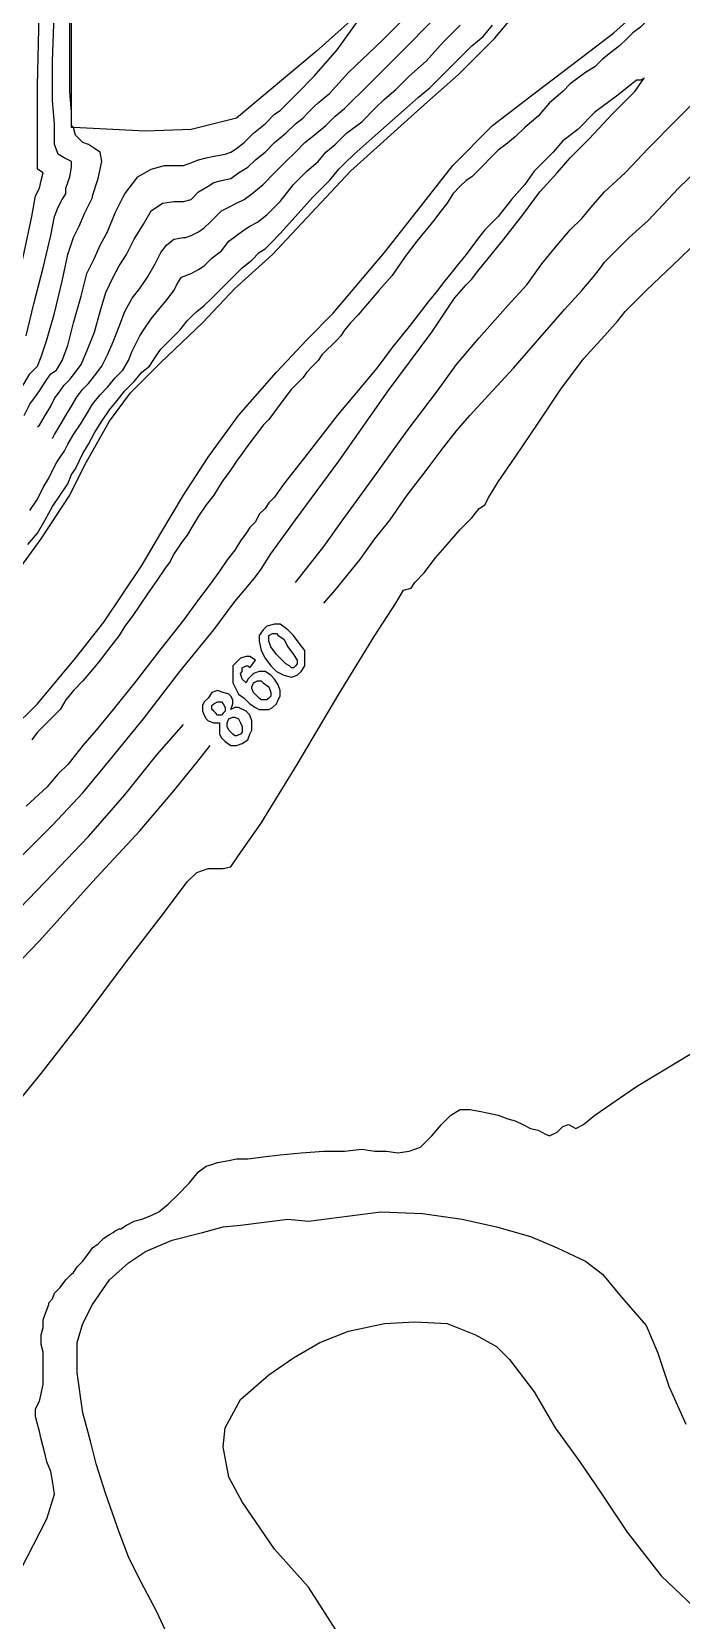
# Model space of a CAD drawing. Header units: feet. Extents: x -3749 to 15459, y 505 to 24761.
# Drawn here: x 2963 to 4333, y 11107 to 14459 of the extents above; entities that cross this region are included whole.
import ezdxf

# ---------------------------------------------------------------- set-up
doc = ezdxf.new("R2010")
doc.units = ezdxf.units.FT
for name, color, linetype in [('Buildings', 2, 'CONTINUOUS'), ('Streets', 4, 'CONTINUOUS'), ('Topo Lines', 6, 'CONTINUOUS'), ('Water', 5, 'CONTINUOUS')]:
    doc.layers.add(name, color=color, linetype=linetype)

msp = doc.modelspace()

# ---------------------------------------------------------------- linework, layer by layer
at = {"layer": 'Buildings'}
for points in [[(3479.2, 13109), (3495.2, 13101), (3511.2, 13097), (3523.2, 13101), (3531.2, 13109), (3539.2, 13121), (3539.2, 13137), (3539.2, 13153), (3527.2, 13169), (3515.2, 13185), (3503.2, 13197), (3487.2, 13209), (3475.2, 13209), (3459.2, 13205), (3451.2, 13197), (3443.2, 13185), (3443.2, 13173), (3447.2, 13153), (3455.2, 13137), (3467.2, 13121), (3479.2, 13109)], [(3499.2, 13125), (3491.2, 13133), (3479.2, 13145), (3467.2, 13161), (3463.2, 13173), (3463.2, 13181), (3463.2, 13185), (3471.2, 13189), (3479.2, 13189), (3483.2, 13185), (3495.2, 13177), (3503.2, 13161), (3515.2, 13145), (3523.2, 13133), (3523.2, 13125), (3519.2, 13121), (3515.2, 13117), (3511.2, 13117), (3507.2, 13121), (3499.2, 13125)], [(3435.2, 13133), (3423.2, 13141), (3415.2, 13141), (3403.2, 13137), (3395.2, 13129), (3387.2, 13121), (3387.2, 13109), (3387.2, 13097), (3387.2, 13085), (3399.2, 13061), (3411.2, 13053), (3423.2, 13041), (3435.2, 13033), (3443.2, 13029), (3455.2, 13029), (3463.2, 13029), (3471.2, 13033), (3479.2, 13041), (3483.2, 13049), (3487.2, 13057), (3487.2, 13069), (3483.2, 13081), (3475.2, 13093), (3467.2, 13101), (3455.2, 13109), (3443.2, 13109), (3431.2, 13105), (3423.2, 13097), (3419.2, 13093), (3415.2, 13085), (3407.2, 13093), (3403.2, 13105), (3407.2, 13109), (3407.2, 13117), (3415.2, 13121), (3419.2, 13121), (3423.2, 13117), (3435.2, 13133)], [(3443.2, 13053), (3431.2, 13065), (3427.2, 13073), (3427.2, 13077), (3431.2, 13085), (3439.2, 13089), (3447.2, 13089), (3451.2, 13085), (3463.2, 13077), (3467.2, 13065), (3467.2, 13057), (3463.2, 13053), (3459.2, 13049), (3455.2, 13049), (3447.2, 13049), (3443.2, 13053)], [(3359.2, 13001), (3359.2, 12989), (3359.2, 12977), (3363.2, 12969), (3371.2, 12961), (3383.2, 12953), (3395.2, 12953), (3407.2, 12957), (3419.2, 12965), (3423.2, 12977), (3427.2, 12985), (3427.2, 12993), (3427.2, 13005), (3423.2, 13017), (3415.2, 13025), (3399.2, 13033), (3391.2, 13033), (3383.2, 13029), (3387.2, 13041), (3387.2, 13049), (3383.2, 13057), (3379.2, 13061), (3367.2, 13065), (3355.2, 13069), (3343.2, 13065), (3335.2, 13053), (3327.2, 13045), (3323.2, 13037), (3323.2, 13025), (3327.2, 13017), (3331.2, 13009), (3335.2, 13005), (3347.2, 13001), (3359.2, 13001)], [(3351.2, 13021), (3347.2, 13025), (3343.2, 13029), (3343.2, 13037), (3347.2, 13041), (3355.2, 13045), (3363.2, 13045), (3367.2, 13041), (3371.2, 13033), (3371.2, 13025), (3367.2, 13021), (3363.2, 13017), (3359.2, 13017), (3355.2, 13017), (3351.2, 13021)], [(3387.2, 12977), (3379.2, 12985), (3375.2, 12993), (3375.2, 13001), (3379.2, 13009), (3387.2, 13013), (3391.2, 13013), (3399.2, 13009), (3403.2, 13001), (3407.2, 12993), (3407.2, 12985), (3407.2, 12981), (3403.2, 12977), (3395.2, 12973), (3391.2, 12973), (3387.2, 12977)]]:
    msp.add_lwpolyline(points, dxfattribs=at)
at = {"layer": 'Streets'}
for points in [[(3047.2, 14269), (3047.2, 14637), (3051.2, 15013), (3055.2, 15081)], [(3675.2, 14517), (3563.2, 14417), (3395.2, 14277), (3299.2, 14253), (3203.2, 14249), (3051.2, 14257)], [(3051.2, 14257), (3047.2, 14257), (3047.2, 14269)]]:
    msp.add_lwpolyline(points, dxfattribs=at)
at = {"layer": 'Topo Lines'}
for points in [[(3035.2, 14117), (3035.2, 14129), (3043.2, 14153), (3047.2, 14173), (3047.2, 14185), (3031.2, 14193), (3019.2, 14201), (3011.2, 14221), (3011.2, 14237), (3011.2, 14265), (3007.2, 14313), (3007.2, 14397), (3011.2, 14513), (3011.2, 14653), (3015.2, 14785), (3015.2, 14893), (3015.2, 14973), (3019.2, 15029), (3019.2, 15057), (3023.2, 15073), (3039.2, 15077), (3055.2, 15081)], [(3047.2, 14269), (3047.2, 14289), (3043.2, 14333), (3043.2, 14385), (3043.2, 14445), (3043.2, 14505), (3043.2, 14569), (3043.2, 14653), (3043.2, 14753), (3043.2, 14857), (3047.2, 14941), (3047.2, 14993), (3051.2, 15013), (3051.2, 15013)], [(4335.2, 14549), (4295.2, 14513), (4267.2, 14489), (4247.2, 14469), (4231.2, 14457)], [(2971.2, 14113), (2979.2, 14129), (2983.2, 14145), (2987.2, 14161), (2975.2, 14169), (2975.2, 14181), (2975.2, 14197), (2975.2, 14241), (2975.2, 14345), (2979.2, 14525)], [(3499.2, 14245), (3519.2, 14265), (3535.2, 14277), (3547.2, 14289), (3559.2, 14301), (3567.2, 14309), (3591.2, 14329), (3631.2, 14373), (3703.2, 14441), (3787.2, 14525)], [(3155.2, 14109), (3159.2, 14117), (3187.2, 14153), (3215.2, 14169), (3243.2, 14177), (3271.2, 14177), (3283.2, 14177), (3295.2, 14181), (3315.2, 14189), (3331.2, 14193), (3351.2, 14197), (3371.2, 14201), (3383.2, 14205), (3395.2, 14213), (3411.2, 14225), (3431.2, 14245), (3455.2, 14265), (3475.2, 14285), (3487.2, 14293), (3499.2, 14305), (3523.2, 14329), (3559.2, 14365), (3607.2, 14421), (3659.2, 14493)], [(3287.2, 14025), (3299.2, 14029), (3315.2, 14037), (3327.2, 14045), (3339.2, 14057), (3351.2, 14069), (3363.2, 14081), (3379.2, 14089), (3395.2, 14097), (3411.2, 14105), (3427.2, 14117), (3451.2, 14137), (3475.2, 14161), (3499.2, 14185), (3519.2, 14205), (3539.2, 14225), (3559.2, 14241), (3583.2, 14261), (3603.2, 14281), (3623.2, 14297), (3639.2, 14313), (3659.2, 14333), (3695.2, 14369), (3747.2, 14421), (3807.2, 14481)], [(2955.2, 13377), (2975.2, 13401), (2991.2, 13429), (3007.2, 13457), (3023.2, 13481), (3039.2, 13505), (3047.2, 13525), (3055.2, 13537), (3063.2, 13553), (3071.2, 13569), (3083.2, 13589), (3095.2, 13613), (3111.2, 13637), (3127.2, 13661), (3143.2, 13681), (3159.2, 13701), (3179.2, 13721), (3195.2, 13741), (3211.2, 13753), (3219.2, 13765), (3227.2, 13777), (3235.2, 13789), (3255.2, 13809), (3275.2, 13829), (3291.2, 13849), (3303.2, 13861), (3311.2, 13869), (3327.2, 13881), (3343.2, 13897), (3363.2, 13917), (3383.2, 13937), (3407.2, 13961), (3427.2, 13977), (3443.2, 13993), (3455.2, 14001), (3467.2, 14013), (3487.2, 14033), (3519.2, 14069), (3555.2, 14109), (3591.2, 14145), (3611.2, 14169), (3623.2, 14181), (3643.2, 14201), (3675.2, 14229), (3711.2, 14261), (3747.2, 14293), (3779.2, 14321), (3803.2, 14341), (3823.2, 14361), (3839.2, 14377), (3855.2, 14393), (3871.2, 14409), (3891.2, 14429), (3915.2, 14449), (3935.2, 14473)], [(4231.2, 14457), (4219.2, 14445), (4203.2, 14429), (4187.2, 14417), (4167.2, 14401), (4151.2, 14385), (4131.2, 14373), (4115.2, 14361), (4099.2, 14349), (4083.2, 14333), (4055.2, 14309), (4031.2, 14281), (4003.2, 14257), (3983.2, 14237), (3963.2, 14221), (3947.2, 14209), (3931.2, 14193), (3915.2, 14177), (3903.2, 14165), (3891.2, 14153), (3879.2, 14145), (3867.2, 14133), (3851.2, 14117), (3839.2, 14097), (3823.2, 14077), (3811.2, 14061), (3795.2, 14041), (3775.2, 14017), (3751.2, 13985), (3723.2, 13945), (3695.2, 13913), (3671.2, 13885), (3651.2, 13861), (3635.2, 13845), (3623.2, 13829), (3615.2, 13817), (3607.2, 13809), (3595.2, 13797), (3587.2, 13789), (3575.2, 13777), (3567.2, 13765), (3555.2, 13753), (3543.2, 13741), (3535.2, 13729), (3523.2, 13717), (3511.2, 13705), (3499.2, 13689), (3487.2, 13673), (3475.2, 13657), (3463.2, 13641), (3451.2, 13629), (3439.2, 13613), (3427.2, 13597), (3415.2, 13581), (3407.2, 13569), (3395.2, 13553), (3387.2, 13541), (3379.2, 13529), (3367.2, 13513), (3359.2, 13501), (3347.2, 13481), (3331.2, 13461), (3315.2, 13437), (3303.2, 13417), (3291.2, 13397), (3279.2, 13381), (3271.2, 13369), (3263.2, 13357), (3255.2, 13341), (3243.2, 13325), (3227.2, 13301), (3207.2, 13273), (3191.2, 13249), (3175.2, 13225), (3159.2, 13205), (3147.2, 13185), (3135.2, 13169), (3123.2, 13153), (3107.2, 13133), (3091.2, 13113), (3071.2, 13089), (3051.2, 13069), (3035.2, 13049), (3023.2, 13029), (3011.2, 13017), (2999.2, 13005), (2987.2, 12993), (2975.2, 12981), (2963.2, 12965)], [(3315.2, 13957), (3327.2, 13965), (3343.2, 13981), (3363.2, 13997), (3379.2, 14017), (3395.2, 14029), (3411.2, 14041), (3423.2, 14049), (3439.2, 14057), (3459.2, 14073), (3487.2, 14101), (3515.2, 14137), (3543.2, 14165), (3567.2, 14185), (3583.2, 14205), (3603.2, 14221), (3627.2, 14245), (3659.2, 14269), (3687.2, 14297), (3707.2, 14317), (3731.2, 14337), (3759.2, 14365), (3795.2, 14397), (3831.2, 14437), (3867.2, 14473)], [(2899.2, 12677), (3007.2, 12785), (3071.2, 12853), (3127.2, 12921), (3199.2, 13009), (3275.2, 13109), (3347.2, 13197), (3391.2, 13257), (3419.2, 13289), (3435.2, 13309), (3447.2, 13325), (3467.2, 13357), (3519.2, 13429), (3611.2, 13553), (3715.2, 13701), (3807.2, 13825), (3855.2, 13897), (3879.2, 13925), (3891.2, 13937), (3903.2, 13953), (3923.2, 13977), (3959.2, 14021), (3999.2, 14073), (4035.2, 14121), (4071.2, 14161), (4099.2, 14193), (4139.2, 14233), (4187.2, 14285), (4235.2, 14333), (4255.2, 14361), (4247.2, 14357)], [(4247.2, 14357), (4239.2, 14357), (4199.2, 14325), (4151.2, 14289), (4115.2, 14253), (4083.2, 14229), (4063.2, 14205), (4043.2, 14185), (4023.2, 14165), (4003.2, 14137), (3975.2, 14105), (3947.2, 14069), (3919.2, 14041), (3903.2, 14021), (3891.2, 14005), (3879.2, 13989), (3863.2, 13969), (3847.2, 13949), (3831.2, 13929), (3819.2, 13913), (3799.2, 13889), (3759.2, 13837), (3723.2, 13793)], [(3819.2, 13701), (3859.2, 13757), (3883.2, 13785), (3907.2, 13813), (3935.2, 13845), (3967.2, 13881), (4007.2, 13925), (4039.2, 13969), (4071.2, 14009), (4099.2, 14041), (4123.2, 14065), (4143.2, 14089), (4171.2, 14121), (4215.2, 14161), (4263.2, 14213), (4323.2, 14273), (4387.2, 14337)], [(3091.2, 14113), (3103.2, 14149), (3111.2, 14185), (3107.2, 14205), (3095.2, 14213), (3083.2, 14221), (3071.2, 14225), (3055.2, 14241), (3051.2, 14257), (3047.2, 14261), (3047.2, 14269)], [(3263.2, 14101), (3283.2, 14101), (3299.2, 14105), (3315.2, 14121), (3335.2, 14133), (3347.2, 14141), (3363.2, 14145), (3383.2, 14149), (3399.2, 14161), (3419.2, 14173), (3435.2, 14189), (3455.2, 14205), (3475.2, 14225), (3499.2, 14245)], [(3579.2, 13253), (3603.2, 13281), (3655.2, 13345), (3687.2, 13389), (3719.2, 13429), (3755.2, 13481), (3795.2, 13533), (3831.2, 13581), (3859.2, 13617), (3887.2, 13649), (3927.2, 13693), (3979.2, 13749), (4035.2, 13813), (4087.2, 13873), (4123.2, 13913), (4147.2, 13941), (4163.2, 13961), (4171.2, 13973), (4183.2, 13985), (4199.2, 14001), (4223.2, 14025), (4263.2, 14061), (4327.2, 14129), (4423.2, 14221)], [(2767.2, 13577), (2779.2, 13589), (2791.2, 13609), (2811.2, 13641), (2835.2, 13681), (2855.2, 13713), (2871.2, 13733), (2875.2, 13745), (2887.2, 13757), (2899.2, 13785), (2907.2, 13829), (2927.2, 13905), (2947.2, 13993), (2963.2, 14069), (2971.2, 14113)], [(2919.2, 13673), (2931.2, 13693), (2939.2, 13705), (2947.2, 13717), (2959.2, 13737), (2975.2, 13753), (2983.2, 13773), (2995.2, 13809), (3011.2, 13865), (3027.2, 13933), (3039.2, 13989), (3051.2, 14025), (3063.2, 14049), (3075.2, 14077), (3091.2, 14109), (3091.2, 14113)], [(2951.2, 13817), (2967.2, 13885), (2987.2, 13961), (3003.2, 14029), (3011.2, 14069), (3019.2, 14089), (3027.2, 14105), (3035.2, 14117)], [(2947.2, 13649), (2959.2, 13673), (2971.2, 13689), (2979.2, 13701), (2987.2, 13713), (2995.2, 13725), (3003.2, 13737), (3015.2, 13745), (3027.2, 13765), (3039.2, 13797), (3051.2, 13845), (3067.2, 13901), (3079.2, 13949), (3095.2, 13981), (3107.2, 14009), (3123.2, 14037), (3139.2, 14077), (3155.2, 14109)], [(2975.2, 13625), (2979.2, 13629), (2991.2, 13649), (3003.2, 13669), (3011.2, 13685), (3023.2, 13701), (3031.2, 13713), (3043.2, 13725), (3055.2, 13741), (3067.2, 13757), (3079.2, 13785), (3095.2, 13825), (3107.2, 13869), (3119.2, 13909), (3135.2, 13941), (3147.2, 13965), (3163.2, 13989), (3179.2, 14021), (3199.2, 14053), (3215.2, 14081), (3239.2, 14097), (3263.2, 14101)], [(4031.2, 13633), (4079.2, 13705), (4127.2, 13769), (4171.2, 13817), (4199.2, 13849), (4215.2, 13869), (4223.2, 13877), (4259.2, 13913), (4331.2, 13981), (4463.2, 14109)], [(3007.2, 13601), (3011.2, 13609), (3023.2, 13629), (3035.2, 13649), (3047.2, 13669), (3059.2, 13689), (3071.2, 13705), (3083.2, 13717), (3095.2, 13733), (3111.2, 13753), (3123.2, 13777), (3135.2, 13805), (3147.2, 13837), (3159.2, 13869), (3175.2, 13897), (3191.2, 13917), (3207.2, 13941), (3223.2, 13969), (3235.2, 13993), (3247.2, 14009), (3263.2, 14021)], [(3263.2, 14021), (3283.2, 14025), (3287.2, 14025)], [(3191.2, 13817), (3199.2, 13829), (3215.2, 13853), (3231.2, 13873), (3251.2, 13897), (3263.2, 13913), (3271.2, 13929), (3279.2, 13941), (3299.2, 13949), (3315.2, 13957)], [(2959.2, 13449), (2975.2, 13473), (2987.2, 13497), (2999.2, 13517), (3007.2, 13533), (3015.2, 13549), (3023.2, 13561), (3031.2, 13573), (3039.2, 13589), (3051.2, 13609), (3067.2, 13633), (3079.2, 13653), (3091.2, 13673), (3107.2, 13693), (3123.2, 13709), (3139.2, 13729), (3155.2, 13745), (3167.2, 13765), (3175.2, 13785), (3187.2, 13809), (3191.2, 13817)], [(3723.2, 13793), (3691.2, 13749), (3607.2, 13649), (3539.2, 13561), (3495.2, 13505), (3475.2, 13477), (3463.2, 13465), (3455.2, 13453), (3443.2, 13441), (3435.2, 13425), (3423.2, 13413), (3415.2, 13401), (3403.2, 13385), (3391.2, 13365), (3375.2, 13345), (3359.2, 13321), (3339.2, 13293), (3315.2, 13261), (3283.2, 13217), (3235.2, 13157), (3183.2, 13089), (3135.2, 13029), (3099.2, 12985), (3071.2, 12953), (3055.2, 12933), (3039.2, 12913), (3019.2, 12893), (2995.2, 12865), (2951.2, 12825)], [(3519.2, 13297), (3551.2, 13337), (3579.2, 13373), (3619.2, 13429), (3683.2, 13517), (3755.2, 13617), (3819.2, 13701)], [(2931.2, 12197), (2983.2, 12261), (3067.2, 12369), (3163.2, 12497), (3243.2, 12601), (3291.2, 12665), (3311.2, 12685), (3323.2, 12689), (3335.2, 12693), (3351.2, 12693), (3367.2, 12693), (3383.2, 12697), (3399.2, 12721), (3447.2, 12789), (3523.2, 12913), (3611.2, 13061), (3687.2, 13185), (3731.2, 13253), (3747.2, 13281), (3763.2, 13285), (3771.2, 13297), (3791.2, 13317), (3815.2, 13349), (3839.2, 13377), (3867.2, 13409), (3891.2, 13433), (3907.2, 13453), (3919.2, 13461), (3927.2, 13477), (3947.2, 13509), (3983.2, 13561), (4031.2, 13633)], [(2883.2, 12553), (2991.2, 12665), (3083.2, 12761), (3159.2, 12849), (3227.2, 12933), (3283.2, 12997)], [(2207.2, 11789), (2299.2, 11877), (2399.2, 11969), (2491.2, 12057), (2571.2, 12133), (2647.2, 12205), (2715.2, 12269), (2787.2, 12337), (2871.2, 12429), (2979.2, 12541), (3091.2, 12665), (3191.2, 12773), (3259.2, 12853), (3311.2, 12917), (3339.2, 12953)], [(3147.2, 11933), (3151.2, 11933), (3163.2, 11941), (3179.2, 11949), (3195.2, 11953), (3215.2, 11961), (3231.2, 11969), (3251.2, 11985), (3271.2, 12005), (3295.2, 12029), (3315.2, 12053), (3331.2, 12065), (3343.2, 12069), (3355.2, 12073), (3379.2, 12077), (3395.2, 12081), (3419.2, 12081), (3451.2, 12085), (3487.2, 12089), (3531.2, 12093), (3579.2, 12097), (3623.2, 12097), (3659.2, 12101), (3687.2, 12097), (3711.2, 12097), (3735.2, 12093), (3759.2, 12097), (3783.2, 12105), (3807.2, 12129), (3827.2, 12153), (3847.2, 12173), (3867.2, 12185), (3887.2, 12185), (3907.2, 12181), (3927.2, 12177), (3947.2, 12173), (3967.2, 12165), (3983.2, 12161), (3999.2, 12153), (4015.2, 12145), (4031.2, 12141), (4047.2, 12133), (4055.2, 12129), (4071.2, 12137), (4083.2, 12149), (4095.2, 12153), (4111.2, 12145), (4127.2, 12153), (4151.2, 12173), (4239.2, 12233), (4451.2, 12361)], [(3135.2, 11925), (3139.2, 11929), (3147.2, 11933)], [(3051.2, 11841), (3059.2, 11853), (3071.2, 11865), (3083.2, 11881), (3091.2, 11893), (3103.2, 11901)], [(3103.2, 11901), (3115.2, 11913), (3127.2, 11921), (3135.2, 11925)], [(2999.2, 11777), (3007.2, 11785), (3011.2, 11797), (3023.2, 11809), (3035.2, 11825), (3047.2, 11837), (3051.2, 11841)], [(2987.2, 11673), (2983.2, 11689), (2983.2, 11709), (2987.2, 11725), (2987.2, 11741), (2991.2, 11753), (2999.2, 11773), (2999.2, 11777)], [(2987.2, 11625), (2987.2, 11649), (2987.2, 11669), (2987.2, 11673)], [(2831.2, 11045), (2939.2, 11213), (2995.2, 11321), (3011.2, 11373), (3007.2, 11401), (3003.2, 11421), (2995.2, 11441), (2991.2, 11457), (2987.2, 11473), (2983.2, 11489), (2979.2, 11505), (2975.2, 11521), (2971.2, 11537), (2971.2, 11553), (2979.2, 11569), (2983.2, 11585), (2987.2, 11605), (2987.2, 11625), (2987.2, 11625)]]:
    msp.add_lwpolyline(points, dxfattribs=at)
at = {"layer": 'Water'}
for points in [[(2919.2, 12985), (2975.2, 13041), (3055.2, 13137), (3115.2, 13213), (3195.2, 13333), (3235.2, 13401), (3283.2, 13481), (3335.2, 13561), (3399.2, 13649), (3479.2, 13741), (3543.2, 13809), (3599.2, 13865), (3707.2, 13993), (3767.2, 14069), (3851.2, 14177), (3935.2, 14261), (4023.2, 14329), (4087.2, 14377), (4191.2, 14457), (4271.2, 14529)], [(2931.2, 13317), (2983.2, 13389), (3043.2, 13481), (3075.2, 13545), (3127.2, 13637), (3171.2, 13697), (3235.2, 13761), (3323.2, 13845), (3391.2, 13917), (3471.2, 13989), (3635.2, 14165), (3791.2, 14305), (3863.2, 14369), (3939.2, 14445), (4003.2, 14521)], [(3271.2, 11029), (3227.2, 11125), (3187.2, 11201), (3167.2, 11241), (3147.2, 11293), (3119.2, 11373), (3099.2, 11437), (3087.2, 11485), (3071.2, 11545), (3059.2, 11629), (3059.2, 11693), (3071.2, 11733), (3091.2, 11773), (3127.2, 11825), (3167.2, 11861), (3203.2, 11885), (3259.2, 11909), (3323.2, 11925), (3367.2, 11937), (3403.2, 11941), (3503.2, 11953), (3547.2, 11949), (3699.2, 11969), (3787.2, 11965), (3871.2, 11953), (3943.2, 11937), (4015.2, 11917), (4071.2, 11893), (4131.2, 11865), (4167.2, 11837), (4207.2, 11789), (4259.2, 11729), (4283.2, 11673), (4307.2, 11601), (4343.2, 11521)], [(3611.2, 11077), (3547.2, 11177), (3475.2, 11257), (3407.2, 11357), (3379.2, 11409), (3367.2, 11473), (3371.2, 11513), (3403.2, 11573), (3463.2, 11625), (3515.2, 11661), (3571.2, 11693), (3631.2, 11717), (3707.2, 11733), (3771.2, 11737), (3839.2, 11733), (3899.2, 11709), (3943.2, 11685), (3971.2, 11657), (4023.2, 11589), (4067.2, 11513), (4119.2, 11441), (4163.2, 11377), (4219.2, 11293), (4291.2, 11201), (4387.2, 11109)]]:
    msp.add_lwpolyline(points, dxfattribs=at)

doc.saveas('drawing.dxf')
